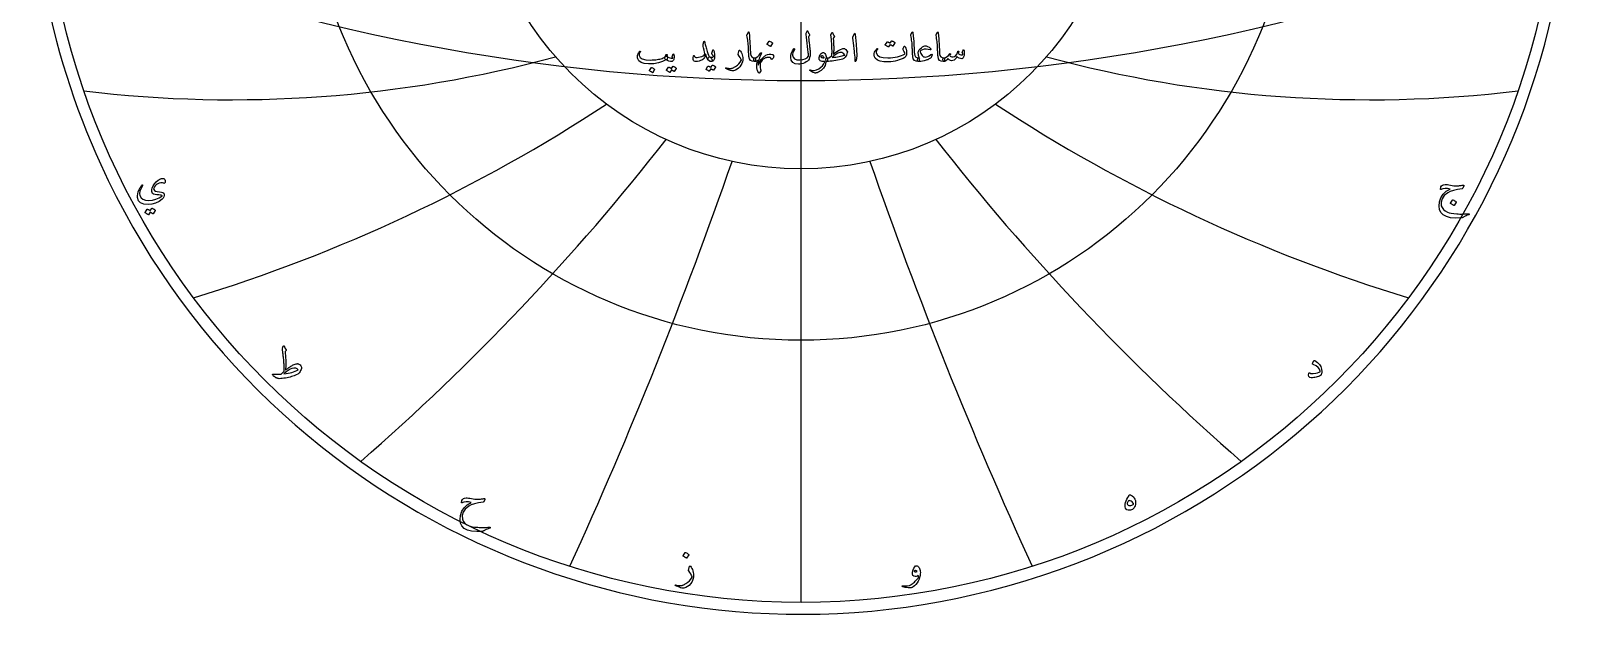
# Model space of a CAD drawing. Header units: millimetres. Extents: x -137 to 137, y -137 to 141.
# Drawn here: x -137.1 to 137.1, y -137.1 to -33.3 of the extents above; entities that cross this region are included whole.
import ezdxf

# ---------------------------------------------------------------- set-up
doc = ezdxf.new("R2010")
doc.units = ezdxf.units.MM
for name, color, linetype in [('CUT_OUTER', 1, 'Continuous'), ('ENGRAVE', 7, 'Continuous'), ('ENGRAVE_FINE', 8, 'Continuous'), ('TEXT', 5, 'Continuous')]:
    doc.layers.add(name, color=color, linetype=linetype)

msp = doc.modelspace()

# ---------------------------------------------------------------- linework, layer by layer
at = {"layer": 'CUT_OUTER'}
for start, end in [(92.1943, 204.6095), (204.6093, 87.8054)]:
    msp.add_arc((0, 0), 137.1, start, end, dxfattribs=at)
at = {"layer": 'ENGRAVE'}
for points in [[(0, -135), (0, 135)], [(0, -135), (0, -57.85)]]:
    msp.add_lwpolyline(points, dxfattribs=at)
for radius in [135, 88.37, 57.85]:
    msp.add_circle((0, 0), radius, dxfattribs=at)
for centre, radius, start, end in [((-101.28, 175.42), 220.99, 263.1515, 285.11), ((101.28, 175.42), 220.99, 254.89, 276.8485), ((-190.46, 190.46), 283.47, 286.8798, 303.3486), ((190.46, 190.46), 283.47, 236.6514, 253.1202), ((-349.22, 201.63), 412.82, 311.0029, 321.9822), ((349.22, 201.63), 412.82, 218.0178, 228.9971), ((-778.13, 208.5), 810.41, 335.42191, 340.91153), ((778.13, 208.5), 810.41, 199.08847, 204.57809)]:
    msp.add_arc(centre, radius, start, end, dxfattribs=at)
at = {"layer": 'ENGRAVE_FINE'}
msp.add_arc((0, 314.54), 356.69, 247.9257, 292.0743, dxfattribs=at)
at = {"layer": 'TEXT'}
for points in [[(-17.14, -35.34), (-17.09, -35.53), (-17.05, -35.72), (-17, -35.92), (-16.95, -36.12), (-16.89, -36.32), (-16.83, -36.53), (-16.77, -36.75), (-16.7, -36.97), (-16.57, -37.36), (-16.44, -37.66), (-16.33, -37.85), (-16.23, -37.95), (-16.14, -38.01), (-16.05, -38.1), (-15.96, -38.2), (-15.87, -38.34), (-15.79, -38.5), (-15.76, -38.63), (-15.8, -38.71), (-15.9, -38.75), (-16.22, -38.72), (-16.51, -38.5), (-16.76, -38.11), (-16.97, -37.53), (-16.97, -37.52), (-16.98, -37.52), (-16.99, -37.51), (-17, -37.51), (-17.01, -37.51), (-17.01, -37.52), (-17.02, -37.52), (-17.03, -37.53), (-17.05, -37.63), (-17.07, -37.72), (-17.1, -37.83), (-17.14, -37.94), (-17.17, -38.04), (-17.21, -38.13), (-17.25, -38.2), (-17.3, -38.25), (-17.45, -38.38), (-17.64, -38.5), (-17.87, -38.61), (-18.14, -38.69), (-18.41, -38.76), (-18.65, -38.79), (-18.85, -38.78), (-19.01, -38.73), (-19.15, -38.61), (-19.21, -38.41), (-19.2, -38.11), (-19.11, -37.73), (-19.1, -37.72), (-19.09, -37.71), (-19.08, -37.7), (-19.06, -37.7), (-19.04, -37.7), (-19.02, -37.71), (-19.01, -37.72), (-19, -37.74), (-18.97, -37.82), (-18.93, -37.88), (-18.89, -37.94), (-18.84, -37.98), (-18.7, -38.03), (-18.51, -38.04), (-18.26, -38.01), (-17.97, -37.95), (-17.66, -37.85), (-17.41, -37.73), (-17.24, -37.61), (-17.14, -37.47), (-17.12, -37.33), (-17.15, -37.09), (-17.22, -36.75), (-17.34, -36.31), (-17.4, -36.07), (-17.43, -35.89), (-17.44, -35.74), (-17.43, -35.65), (-17.29, -35.25), (-17.27, -35.21), (-17.26, -35.18), (-17.24, -35.16), (-17.22, -35.16), (-17.2, -35.17), (-17.18, -35.2), (-17.16, -35.26), (-17.14, -35.34)], [(-9.36, -33.55), (-9.35, -33.53), (-9.34, -33.52), (-9.32, -33.51), (-9.31, -33.51), (-9.29, -33.52), (-9.28, -33.55), (-9.27, -33.6), (-9.25, -33.66), (-9.19, -34.21), (-9.15, -34.71), (-9.11, -35.17), (-9.08, -35.59), (-9.06, -35.95), (-9.05, -36.27), (-9.03, -36.55), (-9.02, -36.8), (-9.01, -37.01), (-9, -37.18), (-8.99, -37.32), (-8.99, -37.42), (-8.92, -37.71), (-8.78, -37.93), (-8.56, -38.07), (-8.26, -38.13), (-8.18, -38.15), (-8.12, -38.2), (-8.1, -38.28), (-8.11, -38.39), (-8.14, -38.56), (-8.18, -38.68), (-8.22, -38.76), (-8.26, -38.78), (-8.68, -38.73), (-8.99, -38.56), (-9.19, -38.28), (-9.28, -37.9), (-9.29, -37.71), (-9.3, -37.52), (-9.31, -37.34), (-9.32, -37.15), (-9.33, -36.96), (-9.34, -36.78), (-9.35, -36.59), (-9.36, -36.4), (-9.37, -36.04), (-9.39, -35.72), (-9.41, -35.43), (-9.44, -35.18), (-9.48, -34.94), (-9.52, -34.68), (-9.57, -34.4), (-9.62, -34.11), (-9.62, -34.06), (-9.62, -34.01), (-9.61, -33.97), (-9.6, -33.93)], [(-5.67, -35.17), (-5.66, -35.16), (-5.65, -35.15), (-5.63, -35.15), (-5.61, -35.15), (-5.47, -35.21), (-5.34, -35.28), (-5.21, -35.36), (-5.1, -35.46), (-5.08, -35.47), (-5.08, -35.49), (-5.08, -35.5), (-5.09, -35.51), (-5.43, -36.07), (-5.44, -36.08), (-5.46, -36.08), (-5.48, -36.08), (-5.5, -36.06), (-5.52, -36.04), (-5.55, -36.02), (-5.6, -35.99), (-5.65, -35.96), (-5.72, -35.91), (-5.8, -35.86), (-5.9, -35.8), (-6.01, -35.74), (-6.02, -35.73), (-6.03, -35.72), (-6.03, -35.71), (-6.02, -35.7)], [(1.07, -33.38), (1.09, -33.36), (1.1, -33.34), (1.12, -33.33), (1.15, -33.33), (1.17, -33.33), (1.19, -33.35), (1.21, -33.37), (1.22, -33.4), (1.29, -33.56), (1.36, -33.71), (1.44, -33.83), (1.52, -33.92), (1.54, -33.96), (1.55, -34), (1.54, -34.05), (1.51, -34.1), (1.49, -34.12), (1.48, -34.15), (1.46, -34.17), (1.44, -34.19), (1.43, -34.21), (1.42, -34.23), (1.4, -34.25), (1.39, -34.27), (1.37, -34.29), (1.36, -34.33), (1.35, -34.37), (1.35, -34.41), (1.36, -34.54), (1.37, -34.67), (1.38, -34.82), (1.4, -34.98), (1.42, -35.15), (1.44, -35.33), (1.46, -35.53), (1.49, -35.73), (1.52, -35.94), (1.54, -36.13), (1.56, -36.31), (1.58, -36.48), (1.59, -36.63), (1.61, -36.78), (1.62, -36.91), (1.63, -37.03), (1.64, -37.39), (1.61, -37.73), (1.54, -38.06), (1.43, -38.36), (1.33, -38.54), (1.16, -38.7), (0.94, -38.85), (0.67, -38.99), (0.37, -39.1), (0.09, -39.19), (-0.18, -39.23), (-0.42, -39.25), (-1.03, -39.16), (-1.47, -38.93), (-1.74, -38.55), (-1.83, -38.03), (-1.8, -37.63), (-1.69, -37.25), (-1.52, -36.88), (-1.28, -36.51), (-1.26, -36.49), (-1.24, -36.47), (-1.22, -36.47), (-1.2, -36.47), (-1.17, -36.48), (-1.16, -36.49), (-1.15, -36.51), (-1.14, -36.52), (-1.14, -36.55), (-1.14, -36.57), (-1.14, -36.6), (-1.15, -36.62), (-1.32, -36.94), (-1.44, -37.22), (-1.5, -37.45), (-1.51, -37.63), (-1.39, -38.01), (-1.13, -38.29), (-0.72, -38.44), (-0.18, -38.48), (0.31, -38.42), (0.72, -38.3), (1.07, -38.11), (1.34, -37.84), (1.33, -37.72), (1.32, -37.57), (1.31, -37.4), (1.29, -37.21), (1.27, -37), (1.24, -36.76), (1.21, -36.51), (1.17, -36.23), (1.13, -35.94), (1.1, -35.65), (1.07, -35.38), (1.04, -35.1), (1.01, -34.83), (0.99, -34.57), (0.96, -34.3), (0.94, -34.05), (0.91, -33.8), (0.92, -33.77), (0.92, -33.75), (0.93, -33.72), (0.94, -33.7)], [(5.5, -33.64), (5.52, -33.62), (5.53, -33.61), (5.55, -33.61), (5.56, -33.61), (5.57, -33.61), (5.59, -33.62), (5.6, -33.64), (5.61, -33.66), (5.66, -33.76), (5.7, -33.85), (5.74, -33.94), (5.78, -34.01), (5.82, -34.08), (5.85, -34.14), (5.89, -34.19), (5.92, -34.23), (5.95, -34.26), (5.96, -34.3), (5.95, -34.34), (5.92, -34.38), (5.78, -34.56), (5.76, -34.59), (5.75, -34.62), (5.74, -34.66), (5.74, -34.71), (5.76, -35.05), (5.78, -35.35), (5.8, -35.61), (5.81, -35.83), (5.82, -36.01), (5.83, -36.15), (5.83, -36.25), (5.84, -36.31), (5.83, -36.49), (5.83, -36.66), (5.82, -36.82), (5.81, -36.97), (5.8, -37.11), (5.78, -37.24), (5.76, -37.36), (5.74, -37.47), (6.23, -37.1), (6.66, -36.81), (7.02, -36.6), (7.32, -36.49), (7.45, -36.46), (7.56, -36.44), (7.67, -36.45), (7.76, -36.47), (7.89, -36.54), (8.01, -36.64), (8.12, -36.79), (8.23, -36.97), (8.25, -37.01), (8.25, -37.06), (8.25, -37.11), (8.24, -37.18), (8.17, -37.4), (8.08, -37.61), (7.98, -37.81), (7.87, -38), (7.76, -38.13), (7.6, -38.23), (7.4, -38.32), (7.16, -38.4), (6.83, -38.47), (6.5, -38.53), (6.18, -38.59), (5.85, -38.65), (5.53, -38.69), (5.22, -38.73), (4.9, -38.76), (4.59, -38.78), (4.56, -38.77), (4.53, -38.74), (4.5, -38.69), (4.47, -38.62), (4.45, -38.54), (4.43, -38.45), (4.43, -38.37), (4.44, -38.29), (4.46, -38.23), (4.49, -38.18), (4.54, -38.14), (4.59, -38.13), (4.67, -38.12), (4.74, -38.12), (4.8, -38.11), (4.87, -38.11), (4.92, -38.1), (4.98, -38.09), (5.03, -38.09), (5.07, -38.08), (5.48, -37.69), (5.48, -37.67), (5.49, -37.65), (5.49, -37.63), (5.49, -37.59), (5.5, -37.56), (5.5, -37.52), (5.51, -37.47), (5.51, -37.42), (5.51, -37.36), (5.51, -37.3), (5.52, -37.23), (5.52, -37.17), (5.52, -37.09), (5.52, -37.02), (5.52, -36.94), (5.52, -36.86), (5.52, -36.76), (5.51, -36.65), (5.51, -36.53), (5.5, -36.38), (5.49, -36.21), (5.48, -36.03), (5.47, -35.84), (5.46, -35.62), (5.43, -35.15), (5.4, -34.78), (5.37, -34.5), (5.35, -34.32), (5.33, -34.21), (5.32, -34.12), (5.31, -34.07), (5.31, -34.03), (5.33, -33.97), (5.36, -33.92), (5.38, -33.87), (5.4, -33.82), (5.43, -33.77), (5.45, -33.73), (5.48, -33.68), (5.5, -33.64)], [(9.44, -33.92), (9.51, -33.78), (9.57, -33.74), (9.61, -33.78), (9.64, -33.9), (9.81, -35.68), (9.9, -36.77), (9.93, -37.64), (9.87, -38.3), (9.74, -38.73), (9.72, -38.77), (9.7, -38.78), (9.68, -38.79), (9.66, -38.77), (9.65, -38.75), (9.64, -38.72), (9.63, -38.69), (9.63, -38.65), (9.63, -38.34), (9.62, -38), (9.59, -37.65), (9.54, -37.28), (9.53, -37.18), (9.51, -36.92), (9.46, -36.49), (9.39, -35.9), (9.23, -34.59), (9.23, -34.52), (9.23, -34.45), (9.24, -34.39), (9.26, -34.34)], [(16.12, -35.12), (16.13, -35.11), (16.14, -35.1), (16.16, -35.1), (16.18, -35.1), (16.25, -35.13), (16.32, -35.16), (16.39, -35.19), (16.45, -35.22), (16.51, -35.26), (16.57, -35.3), (16.63, -35.35), (16.69, -35.4), (16.7, -35.41), (16.71, -35.43), (16.71, -35.45), (16.7, -35.46), (16.35, -36.02), (16.34, -36.02), (16.33, -36.02), (16.31, -36.02), (16.29, -36), (16.27, -35.99), (16.25, -35.97), (16.21, -35.95), (16.16, -35.92), (16.11, -35.88), (16.04, -35.84), (15.96, -35.8), (15.87, -35.75), (15.6, -36.17), (15.58, -36.19), (15.57, -36.19), (15.55, -36.18), (15.53, -36.17), (15.5, -36.15), (15.47, -36.13), (15.43, -36.1), (15.37, -36.07), (15.3, -36.02), (15.22, -35.97), (15.13, -35.91), (15.02, -35.85), (15.01, -35.84), (15, -35.83), (15, -35.82), (15.01, -35.8), (15.37, -35.27), (15.37, -35.27), (15.39, -35.26), (15.4, -35.26), (15.42, -35.26), (15.48, -35.28), (15.54, -35.3), (15.6, -35.33), (15.66, -35.36), (15.71, -35.39), (15.76, -35.42), (15.81, -35.46), (15.86, -35.5)], [(19.81, -33.55), (19.82, -33.53), (19.83, -33.52), (19.85, -33.51), (19.86, -33.51), (19.88, -33.52), (19.89, -33.55), (19.9, -33.6), (19.92, -33.66), (19.98, -34.21), (20.02, -34.71), (20.06, -35.17), (20.09, -35.59), (20.11, -35.95), (20.12, -36.27), (20.14, -36.55), (20.15, -36.8), (20.16, -37.01), (20.17, -37.18), (20.18, -37.32), (20.18, -37.42), (20.25, -37.71), (20.39, -37.93), (20.61, -38.07), (20.91, -38.13), (20.99, -38.15), (21.05, -38.2), (21.07, -38.28), (21.06, -38.39), (21.03, -38.56), (20.99, -38.68), (20.95, -38.76), (20.91, -38.78), (20.49, -38.73), (20.18, -38.56), (19.98, -38.28), (19.89, -37.9), (19.88, -37.71), (19.87, -37.52), (19.86, -37.34), (19.85, -37.15), (19.84, -36.96), (19.83, -36.78), (19.82, -36.59), (19.81, -36.4), (19.8, -36.04), (19.78, -35.72), (19.76, -35.43), (19.73, -35.18), (19.69, -34.94), (19.65, -34.68), (19.6, -34.4), (19.55, -34.11), (19.55, -34.06), (19.55, -34.01), (19.56, -33.97), (19.57, -33.93)], [(24.3, -33.55), (24.31, -33.53), (24.33, -33.52), (24.34, -33.51), (24.35, -33.51), (24.37, -33.52), (24.38, -33.55), (24.4, -33.6), (24.41, -33.66), (24.47, -34.21), (24.52, -34.71), (24.56, -35.17), (24.58, -35.59), (24.6, -35.95), (24.62, -36.27), (24.63, -36.55), (24.64, -36.8), (24.66, -37.01), (24.67, -37.18), (24.67, -37.32), (24.68, -37.42), (24.74, -37.71), (24.88, -37.93), (25.1, -38.07), (25.4, -38.13), (25.49, -38.15), (25.54, -38.2), (25.56, -38.28), (25.56, -38.39), (25.52, -38.56), (25.48, -38.68), (25.45, -38.76), (25.4, -38.78), (24.98, -38.73), (24.67, -38.56), (24.48, -38.28), (24.39, -37.9), (24.37, -37.71), (24.36, -37.52), (24.35, -37.34), (24.34, -37.15), (24.33, -36.96), (24.32, -36.78), (24.31, -36.59), (24.31, -36.4), (24.29, -36.04), (24.27, -35.72), (24.25, -35.43), (24.22, -35.18), (24.18, -34.94), (24.14, -34.68), (24.1, -34.4), (24.05, -34.11), (24.04, -34.06), (24.04, -34.01), (24.05, -33.97), (24.07, -33.93)], [(-23.88, -37.82), (-23.87, -37.83), (-23.87, -37.83), (-23.86, -37.83), (-23.85, -37.84), (-23.85, -37.84), (-23.84, -37.85), (-23.84, -37.85), (-23.83, -37.86), (-23.77, -37.93), (-23.75, -38.03), (-23.76, -38.15), (-23.81, -38.31), (-23.85, -38.4), (-23.9, -38.46), (-23.94, -38.49), (-23.99, -38.48), (-24.01, -38.46), (-24.03, -38.46), (-24.05, -38.46), (-24.06, -38.47), (-24.66, -38.79), (-25.37, -39.02), (-26.19, -39.16), (-27.14, -39.19), (-27.9, -39.13), (-28.48, -38.95), (-28.87, -38.67), (-29.07, -38.28), (-29.1, -38.09), (-29.11, -37.91), (-29.09, -37.72), (-29.05, -37.54), (-28.99, -37.38), (-28.92, -37.23), (-28.83, -37.09), (-28.73, -36.97), (-28.72, -36.95), (-28.7, -36.94), (-28.68, -36.94), (-28.65, -36.94), (-28.63, -36.95), (-28.62, -36.96), (-28.61, -36.97), (-28.6, -36.99), (-28.59, -37), (-28.59, -37.02), (-28.6, -37.05), (-28.62, -37.08), (-28.72, -37.23), (-28.79, -37.38), (-28.83, -37.53), (-28.82, -37.67), (-28.65, -38.03), (-28.25, -38.29), (-27.62, -38.44), (-26.76, -38.5), (-26.52, -38.49), (-26.29, -38.48), (-26.05, -38.46), (-25.82, -38.44), (-25.59, -38.41), (-25.36, -38.37), (-25.13, -38.32), (-24.91, -38.27), (-24.69, -38.2), (-24.52, -38.14), (-24.38, -38.08), (-24.28, -38.02), (-24.24, -37.99), (-24.2, -37.95), (-24.17, -37.9), (-24.14, -37.84), (-24.12, -37.78), (-24.09, -37.72), (-24.06, -37.65), (-24.04, -37.57), (-24.03, -37.54), (-24.01, -37.52), (-23.99, -37.51), (-23.97, -37.5), (-23.94, -37.49), (-23.91, -37.49), (-23.89, -37.5), (-23.86, -37.52), (-23.85, -37.54), (-23.84, -37.57), (-23.83, -37.61), (-23.84, -37.65)], [(-24.1, -38.4), (-24.18, -38.33), (-24.22, -38.23), (-24.22, -38.12), (-24.18, -37.99), (-24.11, -37.87), (-24.04, -37.8), (-23.97, -37.77), (-23.92, -37.79), (-23.64, -37.97), (-23.37, -38.1), (-23.1, -38.17), (-22.83, -38.19), (-22.82, -38.19), (-22.81, -38.19), (-22.81, -38.18), (-22.8, -38.16), (-22.81, -38.14), (-22.83, -38.1), (-22.87, -38.06), (-22.91, -38), (-22.92, -37.98), (-22.93, -37.96), (-22.93, -37.94), (-22.93, -37.92), (-22.75, -37.42), (-22.75, -37.4), (-22.74, -37.39), (-22.72, -37.38), (-22.71, -37.38), (-22.7, -37.38), (-22.69, -37.39), (-22.68, -37.4), (-22.67, -37.42), (-22.61, -37.58), (-22.58, -37.74), (-22.57, -37.9), (-22.58, -38.06), (-22.62, -38.26), (-22.66, -38.42), (-22.72, -38.55), (-22.8, -38.64), (-22.85, -38.68), (-22.9, -38.72), (-22.95, -38.74), (-22.99, -38.75), (-23.24, -38.76), (-23.5, -38.7), (-23.79, -38.58), (-24.1, -38.4)], [(-15.67, -37.68), (-15.71, -37.61), (-15.75, -37.55), (-15.79, -37.5), (-15.83, -37.46), (-15.86, -37.42), (-15.87, -37.38), (-15.87, -37.34), (-15.87, -37.29), (-15.71, -36.73), (-15.69, -36.69), (-15.66, -36.67), (-15.63, -36.69), (-15.59, -36.75), (-15.53, -36.87), (-15.48, -37.01), (-15.44, -37.17), (-15.4, -37.37), (-15.38, -37.55), (-15.37, -37.73), (-15.38, -37.9), (-15.39, -38.08), (-15.42, -38.23), (-15.45, -38.36), (-15.5, -38.47), (-15.55, -38.56), (-15.61, -38.63), (-15.69, -38.69), (-15.8, -38.73), (-15.93, -38.75), (-16.06, -38.76), (-16.19, -38.74), (-16.3, -38.69), (-16.41, -38.61), (-16.49, -38.52), (-16.54, -38.41), (-16.54, -38.29), (-16.5, -38.16), (-16.45, -38.05), (-16.38, -37.98), (-16.31, -37.95), (-16.22, -37.96), (-16.02, -38.01), (-15.85, -38.01), (-15.7, -37.98), (-15.58, -37.9), (-15.58, -37.87), (-15.59, -37.83), (-15.62, -37.77), (-15.67, -37.68)], [(-11.03, -36.76), (-11.03, -36.74), (-11.02, -36.73), (-11.02, -36.72), (-11.01, -36.72), (-10.99, -36.72), (-10.97, -36.73), (-10.94, -36.75), (-10.9, -36.78), (-10.77, -36.93), (-10.65, -37.12), (-10.56, -37.32), (-10.48, -37.55), (-10.42, -37.8), (-10.38, -38.05), (-10.37, -38.29), (-10.38, -38.53), (-10.44, -38.84), (-10.55, -39.14), (-10.7, -39.43), (-10.89, -39.7), (-11.11, -39.95), (-11.37, -40.15), (-11.67, -40.31), (-11.99, -40.42), (-12.08, -40.44), (-12.16, -40.44), (-12.25, -40.44), (-12.34, -40.41), (-12.54, -40.34), (-12.72, -40.28), (-12.88, -40.22), (-13.02, -40.16), (-13.15, -40.11), (-13.25, -40.07), (-13.33, -40.03), (-13.39, -39.99), (-13.4, -39.98), (-13.41, -39.97), (-13.42, -39.96), (-13.42, -39.95), (-13.42, -39.94), (-13.41, -39.92), (-13.41, -39.91), (-13.4, -39.9), (-13.39, -39.89), (-13.37, -39.89), (-13.35, -39.89), (-13.33, -39.89), (-13.21, -39.92), (-13.09, -39.95), (-12.98, -39.97), (-12.87, -39.99), (-12.77, -40), (-12.67, -40), (-12.57, -40), (-12.48, -39.99), (-12.38, -39.98), (-12.29, -39.96), (-12.19, -39.93), (-12.09, -39.89), (-11.98, -39.84), (-11.88, -39.79), (-11.76, -39.72), (-11.65, -39.65), (-11.33, -39.42), (-11.05, -39.17), (-10.82, -38.9), (-10.64, -38.61), (-10.63, -38.58), (-10.62, -38.56), (-10.62, -38.52), (-10.63, -38.49), (-10.7, -38.29), (-10.82, -38.06), (-10.99, -37.81), (-11.19, -37.54), (-11.2, -37.52), (-11.21, -37.51), (-11.21, -37.49), (-11.21, -37.48)], [(-7.1, -38.72), (-7.18, -38.89), (-7.24, -39.07), (-7.27, -39.26), (-7.29, -39.46), (-7.28, -39.67), (-7.25, -39.88), (-7.21, -40.11), (-7.14, -40.33), (-7.13, -40.36), (-7.13, -40.39), (-7.13, -40.41), (-7.14, -40.43), (-7.4, -40.8), (-7.43, -40.83), (-7.45, -40.84), (-7.47, -40.84), (-7.48, -40.83), (-7.73, -40.41), (-7.85, -39.89), (-7.85, -39.27), (-7.72, -38.55), (-7.84, -38.65), (-7.97, -38.72), (-8.11, -38.77), (-8.26, -38.78), (-8.29, -38.77), (-8.32, -38.74), (-8.35, -38.69), (-8.37, -38.63), (-8.38, -38.59), (-8.39, -38.55), (-8.4, -38.51), (-8.4, -38.46), (-8.41, -38.42), (-8.41, -38.38), (-8.42, -38.34), (-8.42, -38.3), (-8.41, -38.23), (-8.39, -38.17), (-8.34, -38.14), (-8.26, -38.13), (-7.96, -38.06), (-7.68, -37.9), (-7.42, -37.64), (-7.18, -37.29), (-7.15, -37.24), (-7.11, -37.21), (-7.08, -37.21), (-7.04, -37.22), (-7.01, -37.24), (-7, -37.27), (-7, -37.3), (-7.01, -37.33), (-7.08, -37.44), (-7.14, -37.56), (-7.2, -37.67), (-7.25, -37.79), (-7.31, -37.91), (-7.36, -38.04), (-7.41, -38.16), (-7.46, -38.29), (-7.57, -38.63), (-7.63, -38.93), (-7.64, -39.18), (-7.61, -39.38), (-7.6, -39.39), (-7.6, -39.39), (-7.6, -39.4), (-7.6, -39.4), (-7.6, -39.4), (-7.6, -39.39), (-7.6, -39.39), (-7.59, -39.38), (-7.55, -39.28), (-7.5, -39.18), (-7.46, -39.08), (-7.41, -38.98), (-7.36, -38.88), (-7.3, -38.79), (-7.25, -38.7), (-7.19, -38.61), (-7.15, -38.54), (-7.11, -38.5), (-7.08, -38.49), (-7.05, -38.5), (-7.04, -38.53), (-7.04, -38.58), (-7.06, -38.64), (-7.1, -38.72)], [(-5.27, -38.33), (-5.36, -38.18), (-5.49, -38.08), (-5.64, -38.03), (-5.81, -38.03), (-5.91, -38.04), (-6.02, -38.06), (-6.11, -38.08), (-6.21, -38.1), (-6.31, -38.13), (-6.41, -38.17), (-6.5, -38.21), (-6.6, -38.26), (-6.76, -38.37), (-6.91, -38.52), (-7.06, -38.72), (-7.19, -38.95), (-7.23, -39.01), (-7.27, -39.04), (-7.3, -39.05), (-7.33, -39.03), (-7.36, -39.01), (-7.37, -38.97), (-7.36, -38.93), (-7.35, -38.89), (-7.32, -38.83), (-7.29, -38.78), (-7.27, -38.73), (-7.25, -38.69), (-7.23, -38.66), (-7.22, -38.63), (-7.2, -38.61), (-7.19, -38.59), (-7.09, -38.43), (-6.98, -38.28), (-6.86, -38.15), (-6.75, -38.03), (-6.63, -37.92), (-6.51, -37.82), (-6.39, -37.73), (-6.26, -37.66), (-5.94, -37.51), (-5.64, -37.43), (-5.36, -37.43), (-5.11, -37.49), (-5, -37.54), (-4.92, -37.61), (-4.87, -37.7), (-4.86, -37.8), (-4.87, -37.94), (-4.91, -38.07), (-4.98, -38.19), (-5.07, -38.31), (-5.14, -38.36), (-5.19, -38.38), (-5.24, -38.37), (-5.27, -38.33)], [(4.45, -38.86), (4.28, -39.46), (3.99, -39.96), (3.59, -40.36), (3.08, -40.67), (3.01, -40.7), (2.93, -40.73), (2.86, -40.75), (2.79, -40.77), (2.73, -40.79), (2.66, -40.8), (2.6, -40.81), (2.53, -40.82), (2.38, -40.8), (2.17, -40.72), (1.91, -40.58), (1.6, -40.38), (1.57, -40.35), (1.55, -40.32), (1.55, -40.29), (1.55, -40.27), (1.57, -40.25), (1.59, -40.24), (1.62, -40.24), (1.65, -40.25), (1.98, -40.36), (2.34, -40.36), (2.73, -40.25), (3.17, -40.04), (3.53, -39.8), (3.83, -39.52), (4.06, -39.19), (4.23, -38.82), (4.23, -38.8), (4.23, -38.79), (4.22, -38.79), (4.21, -38.78), (3.96, -38.77), (3.75, -38.74), (3.57, -38.69), (3.43, -38.64), (3.33, -38.55), (3.26, -38.42), (3.23, -38.26), (3.24, -38.07), (3.25, -38.04), (3.25, -38.02), (3.26, -37.99), (3.27, -37.96), (3.27, -37.94), (3.28, -37.91), (3.29, -37.88), (3.3, -37.84), (3.39, -37.64), (3.49, -37.47), (3.61, -37.33), (3.75, -37.23), (3.9, -37.17), (4.03, -37.17), (4.15, -37.23), (4.25, -37.34), (4.35, -37.5), (4.42, -37.68), (4.47, -37.89), (4.49, -38.13), (4.51, -38.13), (4.52, -38.13), (4.53, -38.13), (4.55, -38.12), (4.56, -38.12), (4.57, -38.12), (4.59, -38.12), (4.6, -38.12), (4.65, -38.13), (4.69, -38.16), (4.72, -38.21), (4.73, -38.29), (4.74, -38.37), (4.74, -38.45), (4.73, -38.53), (4.71, -38.61), (4.69, -38.69), (4.66, -38.74), (4.63, -38.77), (4.6, -38.78), (4.46, -38.78), (4.46, -38.79), (4.46, -38.81), (4.46, -38.83), (4.45, -38.86)], [(4.1, -38.05), (4.02, -37.91), (3.94, -37.82), (3.85, -37.77), (3.75, -37.75), (3.69, -37.77), (3.64, -37.79), (3.6, -37.82), (3.56, -37.87), (3.54, -37.89), (3.54, -37.91), (3.55, -37.94), (3.57, -37.97), (3.65, -38.03), (3.75, -38.08), (3.9, -38.1), (4.07, -38.11), (4.09, -38.1), (4.1, -38.09), (4.1, -38.07), (4.1, -38.05)], [(7.06, -37.14), (7.03, -37.14), (6.99, -37.15), (6.95, -37.15), (6.91, -37.16), (6.55, -37.3), (6.2, -37.5), (5.86, -37.75), (5.52, -38.05), (5.86, -38.02), (6.18, -37.99), (6.48, -37.94), (6.77, -37.9), (7.04, -37.84), (7.3, -37.78), (7.53, -37.71), (7.75, -37.64), (7.77, -37.63), (7.78, -37.62), (7.78, -37.61), (7.77, -37.59), (7.62, -37.4), (7.45, -37.26), (7.26, -37.17), (7.06, -37.14)], [(18.49, -36.08), (18.54, -36.14), (18.58, -36.21), (18.62, -36.28), (18.66, -36.36), (18.69, -36.45), (18.72, -36.54), (18.74, -36.64), (18.76, -36.74), (18.79, -36.95), (18.79, -37.15), (18.78, -37.35), (18.75, -37.55), (18.7, -37.73), (18.63, -37.88), (18.55, -37.99), (18.46, -38.06), (18.16, -38.22), (17.84, -38.36), (17.5, -38.49), (17.15, -38.59), (16.78, -38.68), (16.39, -38.75), (15.98, -38.8), (15.55, -38.83), (14.75, -38.82), (14.1, -38.71), (13.59, -38.5), (13.22, -38.18), (13.07, -37.93), (13, -37.66), (13.01, -37.37), (13.1, -37.07), (13.13, -37), (13.17, -36.93), (13.21, -36.87), (13.26, -36.8), (13.31, -36.72), (13.36, -36.65), (13.43, -36.58), (13.49, -36.5), (13.52, -36.48), (13.54, -36.47), (13.56, -36.46), (13.59, -36.47), (13.6, -36.47), (13.62, -36.48), (13.63, -36.5), (13.64, -36.52), (13.64, -36.54), (13.64, -36.57), (13.63, -36.58), (13.62, -36.6), (13.55, -36.68), (13.5, -36.75), (13.45, -36.83), (13.41, -36.92), (13.38, -36.99), (13.36, -37.07), (13.36, -37.14), (13.37, -37.21), (13.6, -37.62), (14.02, -37.91), (14.65, -38.08), (15.47, -38.12), (15.93, -38.1), (16.36, -38.06), (16.77, -38.01), (17.16, -37.93), (17.53, -37.83), (17.88, -37.71), (18.21, -37.57), (18.52, -37.41), (18.49, -37.26), (18.42, -37.09), (18.31, -36.91), (18.17, -36.71), (18.16, -36.69), (18.16, -36.66), (18.17, -36.61), (18.18, -36.54), (18.18, -36.53), (18.19, -36.53), (18.19, -36.52), (18.19, -36.52), (18.21, -36.42), (18.25, -36.32), (18.29, -36.21), (18.35, -36.08), (18.37, -36.04), (18.4, -36.03), (18.44, -36.04), (18.49, -36.08)], [(23.36, -37.6), (23.16, -38.03), (23.14, -38.08), (23.11, -38.11), (23.09, -38.14), (23.07, -38.16), (22.95, -38.23), (22.83, -38.31), (22.7, -38.37), (22.57, -38.44), (22.42, -38.49), (22.27, -38.55), (22.11, -38.6), (21.94, -38.65), (21.63, -38.73), (21.35, -38.77), (21.11, -38.79), (20.91, -38.78), (20.83, -38.75), (20.78, -38.68), (20.76, -38.57), (20.76, -38.43), (20.78, -38.31), (20.8, -38.21), (20.84, -38.15), (20.88, -38.13), (20.89, -38.13), (20.9, -38.13), (20.9, -38.13), (20.91, -38.13), (20.96, -38.13), (21.02, -38.13), (21.07, -38.13), (21.12, -38.13), (21.03, -38), (20.96, -37.85), (20.92, -37.7), (20.89, -37.52), (20.88, -37.22), (20.94, -36.95), (21.05, -36.71), (21.22, -36.5), (21.43, -36.31), (21.64, -36.16), (21.85, -36.06), (22.05, -36), (22.27, -36), (22.51, -36.08), (22.79, -36.24), (23.1, -36.49), (23.13, -36.52), (23.15, -36.57), (23.14, -36.61), (23.12, -36.65), (23.1, -36.69), (23.06, -36.71), (23.02, -36.71), (22.97, -36.7), (22.63, -36.6), (22.29, -36.56), (21.94, -36.59), (21.6, -36.68), (21.46, -36.74), (21.36, -36.8), (21.29, -36.87), (21.24, -36.95), (21.23, -37.05), (21.26, -37.17), (21.33, -37.32), (21.43, -37.5), (21.56, -37.68), (21.68, -37.82), (21.79, -37.91), (21.9, -37.95), (22.13, -37.98), (22.36, -37.95), (22.59, -37.87), (22.82, -37.75), (23.03, -37.6), (23.14, -37.54), (23.23, -37.5), (23.29, -37.48), (23.33, -37.5), (23.35, -37.53), (23.36, -37.55), (23.36, -37.57), (23.36, -37.6)], [(28.92, -36.71), (28.94, -36.7), (28.96, -36.7), (28.98, -36.72), (29, -36.76), (29.03, -36.81), (29.05, -36.89), (29.06, -36.99), (29.07, -37.12), (29.07, -37.26), (29.06, -37.4), (29.05, -37.54), (29.02, -37.67), (28.94, -37.93), (28.85, -38.11), (28.75, -38.23), (28.64, -38.27), (28.38, -38.25), (28.15, -38.18), (27.93, -38.07), (27.73, -37.9), (27.6, -38.16), (27.44, -38.37), (27.25, -38.52), (27.04, -38.61), (26.81, -38.63), (26.59, -38.58), (26.36, -38.44), (26.13, -38.24), (25.94, -38.47), (25.76, -38.64), (25.58, -38.75), (25.4, -38.78), (25.37, -38.76), (25.33, -38.7), (25.3, -38.6), (25.27, -38.46), (25.26, -38.32), (25.28, -38.22), (25.33, -38.16), (25.4, -38.13), (25.74, -38.05), (26.03, -37.9), (26.28, -37.69), (26.49, -37.39), (26.5, -37.38), (26.52, -37.37), (26.53, -37.36), (26.54, -37.36), (26.56, -37.36), (26.58, -37.37), (26.59, -37.37), (26.6, -37.39), (26.61, -37.43), (26.59, -37.49), (26.55, -37.59), (26.49, -37.71), (26.57, -37.8), (26.7, -37.87), (26.87, -37.91), (27.08, -37.93), (27.35, -37.88), (27.58, -37.69), (27.78, -37.39), (27.94, -36.95), (27.95, -36.93), (27.96, -36.91), (27.97, -36.9), (27.99, -36.9), (28.01, -36.9), (28.03, -36.91), (28.04, -36.92), (28.05, -36.93), (28.06, -36.95), (28.07, -36.97), (28.07, -36.98), (28.07, -37), (27.99, -37.31), (28.08, -37.38), (28.18, -37.45), (28.3, -37.51), (28.44, -37.55), (28.57, -37.59), (28.67, -37.59), (28.74, -37.57), (28.78, -37.53), (28.79, -37.47), (28.78, -37.38), (28.76, -37.26), (28.71, -37.11), (28.72, -37.07), (28.76, -36.99), (28.83, -36.87), (28.92, -36.71)], [(-26.63, -39.84), (-26.62, -39.83), (-26.61, -39.83), (-26.59, -39.82), (-26.57, -39.83), (-26.43, -39.88), (-26.3, -39.95), (-26.17, -40.04), (-26.06, -40.13), (-26.05, -40.15), (-26.04, -40.16), (-26.04, -40.17), (-26.05, -40.19), (-26.39, -40.74), (-26.4, -40.75), (-26.42, -40.76), (-26.44, -40.75), (-26.46, -40.73), (-26.48, -40.72), (-26.52, -40.7), (-26.56, -40.67), (-26.62, -40.63), (-26.68, -40.59), (-26.77, -40.54), (-26.86, -40.48), (-26.97, -40.41), (-26.99, -40.4), (-26.99, -40.39), (-26.99, -40.38), (-26.99, -40.37)], [(-22.8, -39.64), (-22.8, -39.63), (-22.78, -39.62), (-22.77, -39.62), (-22.75, -39.62), (-22.68, -39.65), (-22.61, -39.68), (-22.54, -39.71), (-22.47, -39.75), (-22.41, -39.78), (-22.35, -39.83), (-22.29, -39.87), (-22.23, -39.92), (-22.22, -39.94), (-22.22, -39.95), (-22.22, -39.97), (-22.22, -39.99), (-22.57, -40.54), (-22.58, -40.54), (-22.6, -40.54), (-22.61, -40.54), (-22.64, -40.52), (-22.65, -40.51), (-22.68, -40.49), (-22.72, -40.47), (-22.76, -40.44), (-22.82, -40.41), (-22.88, -40.37), (-22.96, -40.32), (-23.05, -40.27), (-23.33, -40.7), (-23.34, -40.71), (-23.36, -40.71), (-23.38, -40.71), (-23.4, -40.69), (-23.42, -40.67), (-23.45, -40.65), (-23.5, -40.62), (-23.55, -40.59), (-23.62, -40.54), (-23.7, -40.49), (-23.8, -40.44), (-23.91, -40.37), (-23.92, -40.36), (-23.92, -40.35), (-23.92, -40.34), (-23.92, -40.33), (-23.56, -39.8), (-23.55, -39.79), (-23.54, -39.78), (-23.52, -39.78), (-23.5, -39.78), (-23.44, -39.8), (-23.38, -39.82), (-23.32, -39.85), (-23.27, -39.88), (-23.22, -39.91), (-23.16, -39.95), (-23.11, -39.98), (-23.07, -40.02)], [(-15.8, -39.43), (-15.79, -39.42), (-15.78, -39.41), (-15.76, -39.41), (-15.74, -39.41), (-15.67, -39.44), (-15.6, -39.47), (-15.54, -39.5), (-15.47, -39.54), (-15.41, -39.57), (-15.35, -39.62), (-15.29, -39.66), (-15.23, -39.71), (-15.22, -39.72), (-15.21, -39.74), (-15.21, -39.76), (-15.22, -39.77), (-15.57, -40.33), (-15.58, -40.33), (-15.59, -40.33), (-15.61, -40.33), (-15.63, -40.31), (-15.65, -40.3), (-15.68, -40.28), (-15.71, -40.26), (-15.76, -40.23), (-15.81, -40.19), (-15.88, -40.16), (-15.96, -40.11), (-16.05, -40.06), (-16.32, -40.49), (-16.34, -40.5), (-16.35, -40.5), (-16.37, -40.5), (-16.4, -40.48), (-16.42, -40.46), (-16.45, -40.44), (-16.49, -40.41), (-16.55, -40.38), (-16.62, -40.33), (-16.7, -40.28), (-16.79, -40.23), (-16.9, -40.16), (-16.92, -40.15), (-16.92, -40.14), (-16.92, -40.13), (-16.91, -40.12), (-16.56, -39.59), (-16.55, -39.58), (-16.53, -39.57), (-16.52, -39.57), (-16.5, -39.57), (-16.44, -39.59), (-16.38, -39.61), (-16.32, -39.64), (-16.27, -39.67), (-16.21, -39.7), (-16.16, -39.74), (-16.11, -39.77), (-16.06, -39.81)], [(-113.41, -60.42), (-113.66, -60.34), (-113.94, -60.34), (-114.25, -60.41), (-114.58, -60.57), (-114.8, -60.72), (-114.98, -60.9), (-115.12, -61.11), (-115.23, -61.34), (-115.24, -61.39), (-115.24, -61.44), (-115.23, -61.49), (-115.21, -61.55), (-115.09, -61.71), (-114.88, -61.84), (-114.59, -61.92), (-114.22, -61.96), (-113.85, -62), (-113.59, -62.07), (-113.42, -62.18), (-113.35, -62.31), (-113.35, -62.6), (-113.4, -62.85), (-113.52, -63.07), (-113.7, -63.26), (-114.28, -63.65), (-114.89, -63.94), (-115.54, -64.13), (-116.23, -64.21), (-116.99, -64.16), (-117.55, -63.93), (-117.92, -63.53), (-118.11, -62.96), (-118.12, -62.64), (-118.07, -62.3), (-117.97, -61.93), (-117.81, -61.53), (-117.76, -61.42), (-117.7, -61.31), (-117.64, -61.21), (-117.58, -61.11), (-117.52, -61.02), (-117.46, -60.92), (-117.39, -60.84), (-117.33, -60.75), (-117.29, -60.71), (-117.26, -60.7), (-117.23, -60.71), (-117.2, -60.73), (-117.19, -60.77), (-117.18, -60.8), (-117.19, -60.84), (-117.21, -60.87), (-117.53, -61.39), (-117.72, -61.85), (-117.78, -62.26), (-117.7, -62.62), (-117.48, -63), (-117.14, -63.27), (-116.7, -63.43), (-116.16, -63.47), (-115.46, -63.42), (-114.82, -63.27), (-114.26, -63.04), (-113.77, -62.72), (-113.74, -62.7), (-113.73, -62.67), (-113.74, -62.64), (-113.76, -62.61), (-113.87, -62.56), (-114.05, -62.52), (-114.31, -62.49), (-114.64, -62.46), (-114.98, -62.42), (-115.24, -62.34), (-115.42, -62.22), (-115.51, -62.07), (-115.56, -61.89), (-115.57, -61.71), (-115.55, -61.51), (-115.5, -61.31), (-115.33, -60.9), (-115.09, -60.53), (-114.78, -60.2), (-114.41, -59.89), (-114.31, -59.82), (-114.21, -59.75), (-114.12, -59.7), (-114.03, -59.66), (-113.94, -59.62), (-113.86, -59.6), (-113.78, -59.58), (-113.7, -59.57), (-113.41, -59.6), (-113.23, -59.73), (-113.16, -59.96), (-113.21, -60.29), (-113.24, -60.38), (-113.29, -60.43), (-113.34, -60.45), (-113.41, -60.42)], [(117.99, -60.9), (117.8, -61.32), (117.78, -61.35), (117.76, -61.37), (117.74, -61.38), (117.72, -61.39), (116.86, -61.53), (116.14, -61.69), (115.56, -61.89), (115.12, -62.12), (114.51, -62.62), (114.11, -63.17), (113.94, -63.77), (113.98, -64.42), (114.12, -64.77), (114.35, -65.08), (114.68, -65.35), (115.1, -65.58), (115.4, -65.68), (115.76, -65.77), (116.2, -65.83), (116.72, -65.87), (116.99, -65.89), (117.26, -65.9), (117.52, -65.9), (117.79, -65.9), (118.04, -65.89), (118.29, -65.88), (118.54, -65.87), (118.78, -65.85), (118.83, -65.85), (118.88, -65.85), (118.91, -65.86), (118.93, -65.88), (118.94, -65.91), (118.95, -65.93), (118.94, -65.96), (118.93, -65.98), (118.92, -66), (118.91, -66.01), (118.9, -66.02), (118.89, -66.03), (118.88, -66.03), (118.86, -66.04), (118.85, -66.04), (118.83, -66.05), (118.61, -66.12), (118.41, -66.2), (118.24, -66.27), (118.1, -66.35), (118, -66.41), (117.92, -66.46), (117.84, -66.5), (117.77, -66.53), (117.72, -66.56), (117.67, -66.57), (117.63, -66.59), (117.6, -66.59), (116.54, -66.63), (115.64, -66.56), (114.9, -66.37), (114.32, -66.06), (113.9, -65.64), (113.65, -65.12), (113.57, -64.49), (113.67, -63.75), (113.92, -63.01), (114.32, -62.38), (114.86, -61.86), (115.54, -61.45), (115.06, -61.36), (114.64, -61.34), (114.28, -61.39), (113.98, -61.51), (113.95, -61.52), (113.93, -61.52), (113.9, -61.52), (113.88, -61.52), (113.87, -61.52), (113.86, -61.51), (113.85, -61.49), (113.85, -61.47), (113.86, -61.37), (113.87, -61.28), (113.89, -61.18), (113.92, -61.09), (114.02, -60.91), (114.18, -60.77), (114.39, -60.69), (114.67, -60.65), (114.84, -60.65), (115.06, -60.67), (115.31, -60.71), (115.62, -60.76), (115.93, -60.82), (116.22, -60.86), (116.48, -60.88), (116.73, -60.88), (116.84, -60.88), (116.96, -60.87), (117.09, -60.86), (117.23, -60.85), (117.37, -60.83), (117.52, -60.81), (117.68, -60.79), (117.84, -60.76), (117.93, -60.76), (117.99, -60.78), (118.01, -60.83), (117.99, -60.9)], [(-115.58, -64.89), (-115.57, -64.88), (-115.55, -64.88), (-115.53, -64.87), (-115.51, -64.88), (-115.44, -64.9), (-115.36, -64.94), (-115.29, -64.97), (-115.22, -65.01), (-115.16, -65.05), (-115.09, -65.09), (-115.03, -65.14), (-114.96, -65.19), (-114.95, -65.21), (-114.95, -65.23), (-114.95, -65.24), (-114.96, -65.26), (-115.33, -65.85), (-115.34, -65.86), (-115.35, -65.86), (-115.37, -65.85), (-115.4, -65.84), (-115.41, -65.82), (-115.44, -65.8), (-115.48, -65.78), (-115.53, -65.75), (-115.59, -65.71), (-115.66, -65.67), (-115.74, -65.62), (-115.84, -65.56), (-116.13, -66.02), (-116.15, -66.04), (-116.16, -66.04), (-116.19, -66.03), (-116.21, -66.01), (-116.23, -66), (-116.27, -65.97), (-116.31, -65.94), (-116.37, -65.91), (-116.45, -65.86), (-116.53, -65.8), (-116.64, -65.74), (-116.75, -65.67), (-116.76, -65.66), (-116.77, -65.65), (-116.77, -65.64), (-116.76, -65.63), (-116.38, -65.06), (-116.37, -65.05), (-116.36, -65.05), (-116.34, -65.04), (-116.32, -65.05), (-116.25, -65.07), (-116.19, -65.09), (-116.13, -65.12), (-116.07, -65.15), (-116.01, -65.18), (-115.96, -65.22), (-115.91, -65.26), (-115.85, -65.3)], [(115.99, -63.41), (116, -63.4), (116.01, -63.4), (116.03, -63.39), (116.05, -63.4), (116.2, -63.46), (116.34, -63.53), (116.48, -63.62), (116.6, -63.72), (116.61, -63.74), (116.62, -63.75), (116.62, -63.77), (116.61, -63.78), (116.25, -64.37), (116.23, -64.39), (116.21, -64.39), (116.19, -64.38), (116.17, -64.36), (116.15, -64.35), (116.11, -64.33), (116.06, -64.29), (116.01, -64.26), (115.93, -64.21), (115.84, -64.16), (115.74, -64.09), (115.63, -64.02), (115.61, -64.01), (115.6, -64), (115.6, -63.99), (115.61, -63.98)], [(-92.32, -89.78), (-92.28, -89.7), (-92.25, -89.63), (-92.22, -89.56), (-92.19, -89.51), (-92.17, -89.46), (-92.15, -89.43), (-92.14, -89.4), (-92.14, -89.39), (-92.12, -89.37), (-92.11, -89.36), (-92.09, -89.35), (-92.07, -89.35), (-92.05, -89.35), (-92.03, -89.36), (-92.02, -89.38), (-92.01, -89.4), (-91.97, -89.5), (-91.94, -89.58), (-91.9, -89.66), (-91.87, -89.72), (-91.86, -89.75), (-91.84, -89.78), (-91.82, -89.81), (-91.79, -89.85), (-91.77, -89.88), (-91.74, -89.92), (-91.7, -89.96), (-91.66, -90), (-91.64, -90.04), (-91.63, -90.08), (-91.64, -90.12), (-91.66, -90.16), (-91.81, -90.36), (-91.83, -90.39), (-91.84, -90.42), (-91.85, -90.45), (-91.85, -90.49), (-91.78, -91.34), (-91.73, -92.03), (-91.71, -92.56), (-91.71, -92.93), (-91.72, -93.06), (-91.73, -93.19), (-91.74, -93.3), (-91.75, -93.4), (-91.76, -93.49), (-91.77, -93.57), (-91.78, -93.64), (-91.79, -93.69), (-91.56, -93.52), (-91.34, -93.36), (-91.14, -93.22), (-90.96, -93.09), (-90.8, -92.98), (-90.66, -92.89), (-90.53, -92.82), (-90.42, -92.76), (-90.22, -92.67), (-90.04, -92.6), (-89.87, -92.55), (-89.71, -92.53), (-89.63, -92.52), (-89.54, -92.54), (-89.45, -92.57), (-89.36, -92.63), (-89.17, -92.76), (-89.03, -92.89), (-88.95, -93.01), (-88.91, -93.13), (-88.91, -93.26), (-88.94, -93.41), (-89, -93.57), (-89.09, -93.76), (-89.18, -93.93), (-89.27, -94.08), (-89.35, -94.2), (-89.43, -94.29), (-89.58, -94.4), (-89.84, -94.53), (-90.21, -94.67), (-90.68, -94.82), (-90.95, -94.9), (-91.22, -94.97), (-91.49, -95.03), (-91.77, -95.08), (-92.05, -95.12), (-92.34, -95.16), (-92.62, -95.18), (-92.91, -95.2), (-93.02, -95.18), (-93.12, -95.16), (-93.21, -95.13), (-93.3, -95.1), (-93.39, -95.06), (-93.47, -95.02), (-93.55, -94.97), (-93.62, -94.93), (-93.76, -94.83), (-93.87, -94.73), (-93.95, -94.64), (-94.02, -94.54), (-94.05, -94.46), (-94.06, -94.4), (-94.04, -94.37), (-93.99, -94.37), (-93.84, -94.39), (-93.69, -94.4), (-93.52, -94.41), (-93.34, -94.41), (-93.15, -94.41), (-92.95, -94.41), (-92.74, -94.4), (-92.52, -94.38), (-92.01, -93.88), (-92, -93.68), (-91.99, -93.47), (-91.99, -93.27), (-91.99, -93.06), (-92, -92.85), (-92.01, -92.64), (-92.03, -92.42), (-92.04, -92.2), (-92.06, -91.98), (-92.08, -91.77), (-92.11, -91.57), (-92.13, -91.38), (-92.15, -91.19), (-92.17, -91), (-92.19, -90.83), (-92.21, -90.66), (-92.23, -90.5), (-92.25, -90.36), (-92.27, -90.25), (-92.28, -90.14), (-92.29, -90.06), (-92.3, -90), (-92.31, -89.95), (-92.32, -89.92), (-92.33, -89.89), (-92.33, -89.86), (-92.32, -89.82), (-92.32, -89.78)], [(91.06, -92.49), (91.09, -92.4), (91.12, -92.32), (91.15, -92.25), (91.18, -92.18), (91.21, -92.12), (91.24, -92.08), (91.26, -92.04), (91.29, -92.01), (91.32, -91.98), (91.36, -91.96), (91.41, -91.97), (91.46, -91.99), (91.92, -92.3), (92.27, -92.66), (92.52, -93.06), (92.66, -93.52), (92.68, -93.65), (92.7, -93.77), (92.7, -93.9), (92.7, -94.02), (92.69, -94.14), (92.68, -94.25), (92.66, -94.36), (92.62, -94.46), (92.6, -94.52), (92.56, -94.57), (92.52, -94.61), (92.46, -94.65), (92.28, -94.74), (92.09, -94.81), (91.89, -94.88), (91.69, -94.93), (91.48, -94.97), (91.27, -95), (91.06, -95.02), (90.84, -95.03), (90.58, -94.99), (90.42, -94.84), (90.36, -94.6), (90.4, -94.24), (90.42, -94.21), (90.44, -94.18), (90.46, -94.16), (90.5, -94.14), (90.52, -94.15), (90.55, -94.16), (90.58, -94.17), (90.61, -94.2), (90.71, -94.25), (90.83, -94.28), (91, -94.28), (91.19, -94.27), (91.62, -94.21), (91.96, -94.14), (92.23, -94.06), (92.42, -93.97), (92.43, -93.96), (92.44, -93.94), (92.44, -93.92), (92.44, -93.88), (92.31, -93.51), (92.05, -93.19), (91.68, -92.91), (91.18, -92.67), (91.11, -92.64), (91.07, -92.6), (91.05, -92.55), (91.06, -92.49)], [(-90.66, -93.41), (-90.96, -93.53), (-91.29, -93.73), (-91.66, -93.99), (-92.06, -94.33), (-91.67, -94.28), (-91.3, -94.22), (-90.95, -94.15), (-90.62, -94.07), (-90.31, -93.98), (-90.03, -93.88), (-89.76, -93.77), (-89.51, -93.65), (-89.68, -93.44), (-89.93, -93.33), (-90.25, -93.32), (-90.66, -93.41)], [(-56.28, -116.67), (-56.47, -117.09), (-56.48, -117.12), (-56.5, -117.14), (-56.53, -117.15), (-56.55, -117.16), (-57.41, -117.29), (-58.13, -117.46), (-58.71, -117.66), (-59.15, -117.89), (-59.76, -118.39), (-60.15, -118.94), (-60.33, -119.54), (-60.28, -120.18), (-60.15, -120.54), (-59.92, -120.85), (-59.59, -121.12), (-59.17, -121.35), (-58.87, -121.45), (-58.51, -121.53), (-58.06, -121.6), (-57.55, -121.64), (-57.28, -121.65), (-57.01, -121.66), (-56.74, -121.67), (-56.48, -121.66), (-56.23, -121.66), (-55.98, -121.65), (-55.73, -121.63), (-55.49, -121.62), (-55.44, -121.61), (-55.39, -121.62), (-55.36, -121.63), (-55.34, -121.65), (-55.33, -121.67), (-55.32, -121.7), (-55.33, -121.72), (-55.34, -121.75), (-55.35, -121.76), (-55.35, -121.77), (-55.37, -121.78), (-55.38, -121.79), (-55.39, -121.8), (-55.41, -121.8), (-55.42, -121.81), (-55.44, -121.82), (-55.66, -121.89), (-55.86, -121.96), (-56.03, -122.04), (-56.17, -122.12), (-56.27, -122.18), (-56.35, -122.23), (-56.43, -122.27), (-56.49, -122.3), (-56.55, -122.32), (-56.6, -122.34), (-56.64, -122.35), (-56.67, -122.36), (-57.73, -122.4), (-58.63, -122.32), (-59.37, -122.13), (-59.95, -121.83), (-60.37, -121.41), (-60.62, -120.88), (-60.7, -120.25), (-60.6, -119.52), (-60.35, -118.78), (-59.95, -118.15), (-59.41, -117.63), (-58.73, -117.22), (-59.21, -117.13), (-59.63, -117.11), (-59.99, -117.15), (-60.29, -117.27), (-60.32, -117.28), (-60.34, -117.29), (-60.36, -117.29), (-60.38, -117.29), (-60.4, -117.28), (-60.41, -117.27), (-60.42, -117.26), (-60.42, -117.24), (-60.41, -117.14), (-60.4, -117.04), (-60.37, -116.95), (-60.35, -116.86), (-60.25, -116.67), (-60.09, -116.54), (-59.88, -116.45), (-59.6, -116.41), (-59.43, -116.42), (-59.21, -116.44), (-58.95, -116.47), (-58.65, -116.53), (-58.34, -116.59), (-58.05, -116.63), (-57.78, -116.65), (-57.54, -116.65), (-57.43, -116.64), (-57.3, -116.63), (-57.18, -116.62), (-57.04, -116.61), (-56.9, -116.6), (-56.75, -116.58), (-56.59, -116.56), (-56.43, -116.53), (-56.33, -116.53), (-56.28, -116.55), (-56.26, -116.6), (-56.28, -116.67)], [(58.42, -115.9), (58.48, -115.87), (58.56, -115.86), (58.64, -115.88), (58.74, -115.92), (58.97, -116.07), (59.16, -116.25), (59.32, -116.44), (59.44, -116.66), (59.52, -116.89), (59.57, -117.12), (59.57, -117.36), (59.54, -117.6), (59.48, -117.82), (59.39, -118.02), (59.28, -118.19), (59.15, -118.33), (58.99, -118.45), (58.83, -118.54), (58.66, -118.59), (58.47, -118.61), (58.23, -118.59), (58.03, -118.52), (57.88, -118.4), (57.78, -118.23), (57.71, -118.03), (57.69, -117.79), (57.71, -117.53), (57.77, -117.24), (57.87, -116.93), (58, -116.64), (58.16, -116.36), (58.36, -116.1), (58.37, -116.09), (58.38, -116.07), (58.38, -116.04), (58.38, -116), (58.38, -115.96), (58.39, -115.93), (58.4, -115.91), (58.42, -115.9)], [(59.15, -117.56), (59.19, -117.52), (59.19, -117.47), (59.17, -117.4), (59.11, -117.33), (58.94, -117.13), (58.76, -117), (58.59, -116.92), (58.43, -116.89), (58.35, -116.91), (58.27, -116.95), (58.21, -117.02), (58.15, -117.12), (58.1, -117.23), (58.07, -117.32), (58.06, -117.4), (58.06, -117.47), (58.12, -117.59), (58.21, -117.68), (58.34, -117.74), (58.51, -117.75), (58.7, -117.74), (58.87, -117.71), (59.02, -117.65), (59.15, -117.56)], [(-19.82, -128.56), (-19.82, -128.55), (-19.81, -128.54), (-19.81, -128.53), (-19.8, -128.52), (-19.78, -128.52), (-19.75, -128.53), (-19.72, -128.55), (-19.68, -128.58), (-19.54, -128.75), (-19.42, -128.95), (-19.32, -129.17), (-19.23, -129.41), (-19.17, -129.68), (-19.13, -129.94), (-19.11, -130.2), (-19.12, -130.45), (-19.19, -130.78), (-19.31, -131.1), (-19.46, -131.41), (-19.67, -131.7), (-19.91, -131.97), (-20.18, -132.19), (-20.5, -132.35), (-20.84, -132.47), (-20.94, -132.49), (-21.03, -132.5), (-21.12, -132.49), (-21.21, -132.46), (-21.43, -132.39), (-21.62, -132.32), (-21.79, -132.25), (-21.95, -132.2), (-22.08, -132.14), (-22.19, -132.09), (-22.27, -132.05), (-22.34, -132.01), (-22.35, -132), (-22.36, -131.99), (-22.37, -131.98), (-22.37, -131.97), (-22.37, -131.95), (-22.36, -131.94), (-22.36, -131.93), (-22.34, -131.91), (-22.33, -131.9), (-22.32, -131.9), (-22.3, -131.9), (-22.28, -131.91), (-22.14, -131.94), (-22.02, -131.97), (-21.89, -131.99), (-21.78, -132.01), (-21.67, -132.02), (-21.56, -132.02), (-21.46, -132.02), (-21.36, -132.01), (-21.26, -132), (-21.16, -131.97), (-21.06, -131.94), (-20.95, -131.9), (-20.84, -131.85), (-20.72, -131.79), (-20.6, -131.73), (-20.48, -131.65), (-20.14, -131.4), (-19.84, -131.14), (-19.6, -130.85), (-19.4, -130.54), (-19.39, -130.51), (-19.38, -130.48), (-19.38, -130.45), (-19.39, -130.41), (-19.47, -130.19), (-19.6, -129.95), (-19.77, -129.69), (-19.99, -129.4), (-20, -129.38), (-20.01, -129.36), (-20.01, -129.35), (-20.01, -129.34)], [(-20.61, -126.15), (-20.6, -126.14), (-20.59, -126.14), (-20.57, -126.14), (-20.55, -126.14), (-20.4, -126.2), (-20.26, -126.27), (-20.12, -126.36), (-20, -126.46), (-19.99, -126.48), (-19.98, -126.49), (-19.98, -126.51), (-19.99, -126.53), (-20.36, -127.11), (-20.37, -127.13), (-20.39, -127.13), (-20.41, -127.12), (-20.43, -127.11), (-20.45, -127.09), (-20.49, -127.07), (-20.54, -127.04), (-20.6, -127), (-20.67, -126.95), (-20.76, -126.9), (-20.86, -126.83), (-20.97, -126.77), (-20.99, -126.75), (-21, -126.74), (-21, -126.73), (-20.99, -126.72)], [(19.94, -129.22), (20.08, -128.89), (20.24, -128.66), (20.4, -128.52), (20.58, -128.48), (20.69, -128.5), (20.79, -128.55), (20.9, -128.65), (20.99, -128.79), (21.04, -128.86), (21.08, -128.94), (21.12, -129.03), (21.15, -129.11), (21.17, -129.2), (21.2, -129.29), (21.22, -129.38), (21.23, -129.47), (21.25, -129.69), (21.24, -129.94), (21.19, -130.23), (21.12, -130.55), (21.01, -130.89), (20.86, -131.21), (20.67, -131.52), (20.44, -131.81), (20.19, -132.07), (19.98, -132.26), (19.79, -132.37), (19.62, -132.42), (19.46, -132.43), (19.26, -132.43), (19.05, -132.41), (18.8, -132.38), (18.68, -132.36), (18.57, -132.34), (18.46, -132.31), (18.37, -132.29), (18.28, -132.26), (18.2, -132.24), (18.13, -132.22), (18.07, -132.19), (18.03, -132.17), (18.01, -132.15), (17.99, -132.13), (17.99, -132.1), (18, -132.07), (18.02, -132.06), (18.05, -132.05), (18.09, -132.05), (18.39, -132.08), (18.68, -132.08), (18.97, -132.06), (19.24, -132.01), (19.33, -131.98), (19.43, -131.94), (19.53, -131.88), (19.64, -131.81), (19.77, -131.73), (19.9, -131.63), (20.04, -131.52), (20.19, -131.39), (20.34, -131.25), (20.47, -131.13), (20.58, -131.01), (20.68, -130.89), (20.77, -130.78), (20.84, -130.68), (20.89, -130.58), (20.92, -130.48), (20.9, -130.34), (20.88, -130.23), (20.86, -130.16), (20.83, -130.13), (20.67, -130.31), (20.5, -130.41), (20.3, -130.42), (20.08, -130.35), (19.9, -130.19), (19.82, -129.95), (19.83, -129.63), (19.94, -129.22)], [(20.65, -129.51), (20.53, -129.37), (20.41, -129.32), (20.29, -129.35), (20.17, -129.47), (20.27, -129.56), (20.38, -129.59), (20.51, -129.57), (20.65, -129.51)]]:
    msp.add_lwpolyline(points, close=True, dxfattribs=at)

doc.saveas('drawing.dxf')
